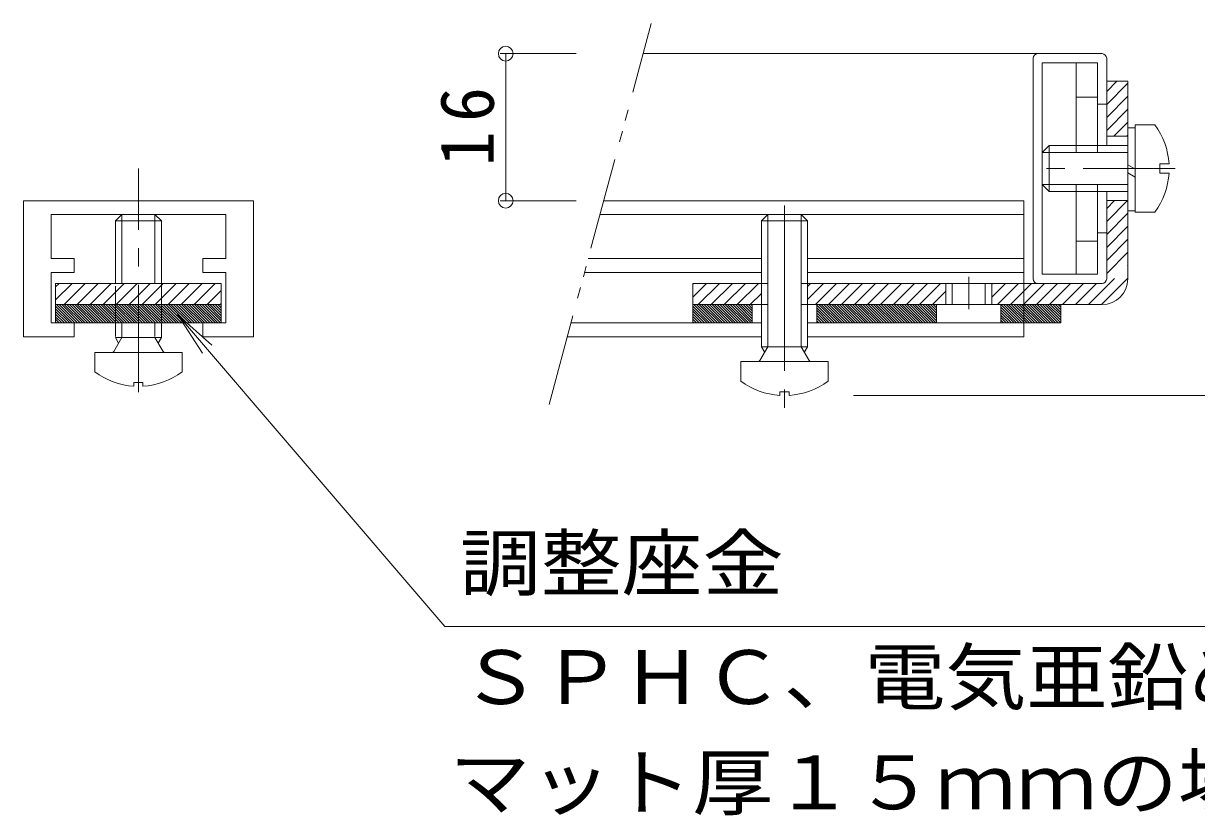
# Model space of a CAD drawing. Units: millimetres, scale not verified. Extents: x -378 to 376, y -271 to 254.
# Drawn here: x 132.2 to 259.8, y -57.6 to 28.6 of the extents above; entities that cross this region are included whole.
import ezdxf
from ezdxf.enums import TextEntityAlignment as Align

# ---------------------------------------------------------------- set-up
doc = ezdxf.new("R2010")
doc.units = ezdxf.units.MM
doc.header["$LTSCALE"] = 2
doc.header["$PDMODE"] = 32
doc.header["$PDSIZE"] = 1.6
for name, pattern in [('CHAIN1', [8, 5, -1, 1, -1]), ('CHAIN2', [12, 9, -1, 1, -1]), ('DASHED1', [1.8, 1.2, -0.6]), ('DASHED2', [3, 2, -1]), ('DASHED3', [4, 3, -1]), ('DOUBLE_CHAIN1', [8.8, 5, -1, 0.6, -0.6, 0.6, -1])]:
    doc.linetypes.add(name, pattern=pattern)
for name, color, linetype, lineweight in [('D-4', 7, 'Continuous', 9), ('D-5', 7, 'Continuous', 9), ('D-7', 7, 'Continuous', 9), ('D-E', 7, 'Continuous', 9)]:
    doc.layers.add(name, color=color, linetype=linetype, lineweight=lineweight)
doc.layers.add('F-5_F-5ﾚｲﾔ', color=2, linetype='Continuous')
doc.styles.add('ＭＳ ゴシック', font='')
doc.styles.get('ＭＳ ゴシック').set_extended_font_data('MS Gothic')

msp = doc.modelspace()

# ---------------------------------------------------------------- linework, layer by layer
at = {"layer": 'D-4'}
for p, q in [((184.045, 25.321), (192.295, 25.321)), ((184.645, 9.321), (184.645, 25.321)), ((132.215, 9.321), (132.215, -5.479)), ((184.045, 9.321), (192.295, 9.321)), ((142.215, 7.121), (142.915, 7.821)), ((142.915, 0.321), (142.915, 7.821)), ((147.215, 7.121), (146.515, 7.821)), ((146.515, 0.321), (146.515, 7.821)), ((154.215, 7.821), (154.215, 3.021)), ((147.215, 7.121), (142.215, 7.121)), ((142.215, 0.321), (142.215, 7.121)), ((147.215, 0.321), (147.215, 7.121)), ((137.715, 3.021), (135.215, 3.021)), ((137.715, 3.021), (137.715, 1.521)), ((154.215, 3.021), (151.715, 3.021)), ((151.715, 3.021), (151.715, 1.521)), ((135.215, 1.521), (135.215, -3.979)), ((137.715, 1.521), (135.215, 1.521)), ((154.215, 1.521), (151.715, 1.521)), ((154.215, 1.521), (154.215, -3.979)), ((137.715, -3.979), (135.215, -3.979)), ((137.715, -3.979), (137.715, -5.479)), ((142.215, -5.451), (142.215, -3.979)), ((142.915, -5.566), (142.915, -3.979)), ((146.515, -5.451), (146.515, -3.979)), ((147.215, -5.566), (147.215, -3.979)), ((151.715, -3.979), (151.715, -5.479)), ((154.215, -3.979), (151.715, -3.979)), ((137.715, -5.479), (132.215, -5.479)), ((142.915, -5.579), (142.037, -7.08)), ((147.215, -5.579), (142.215, -5.579)), ((142.563, -6.181), (142.215, -5.579)), ((146.515, -5.579), (147.392, -7.08)), ((146.867, -6.181), (147.215, -5.579)), ((157.215, -5.479), (151.715, -5.479)), ((139.965, -9.316), (139.965, -7.179)), ((149.465, -7.179), (139.965, -7.179)), ((149.465, -9.316), (149.465, -7.179)), ((144.219, -10.461), (145.21, -10.461)), ((144.219, -10.863), (144.219, -10.461)), ((145.21, -10.863), (145.21, -10.461)), ((289.147, -11.863), (222.462, -11.863))]:
    msp.add_line(p, q, dxfattribs=at)
at = {"layer": 'D-4', "color": 2, "linetype": 'CHAIN1'}
for p, q in [((144.715, 8.939), (144.715, 12.819)), ((144.715, -9.834), (144.715, 8.939)), ((144.715, -9.834), (144.715, -11.51))]:
    msp.add_line(p, q, dxfattribs=at)
at = {"layer": 'D-4', "color": 2}
for p, q in [((135.715, 0.321), (153.715, 0.321)), ((135.715, -3.979), (135.715, 0.321)), ((135.715, -1.979), (153.715, -1.979))]:
    msp.add_line(p, q, dxfattribs=at)
at = {"layer": 'D-4', "color": 2, "linetype": 'DASHED2'}
for p, q in [((142.215, -3.979), (142.215, 0.321)), ((147.215, 0.321), (147.215, -3.927))]:
    msp.add_line(p, q, dxfattribs=at)
at = {"layer": 'D-4', "color": 4}
msp.add_line((154.917, -5.479), (154.715, -5.479), dxfattribs=at)
at = {"layer": 'D-4'}
for points in [[(132.215, 9.321), (157.215, 9.321), (157.215, -5.479)], [(154.215, 7.821), (135.215, 7.821), (135.215, 3.021)]]:
    msp.add_lwpolyline(points, dxfattribs=at)
at = {"layer": 'D-4', "color": 2}
msp.add_lwpolyline([(135.715, -3.979), (153.715, -3.979), (153.715, 0.321)], dxfattribs=at)
for centre, start, end in [((141.865, -6.979), 270, 329.67876), ((147.565, -6.979), 210.32124, 270)]:
    msp.add_arc(centre, 0.2, start, end, dxfattribs=at)
at = {"layer": 'D-4'}
for start, end in [(233.5764, 266.44801), (273.55199, 306.4236)]:
    msp.add_arc((144.715, -2.879), 8, start, end, dxfattribs=at)
for p in [(184.645, 25.321), (184.645, 9.321)]:
    msp.add_point(p, dxfattribs=at)
at = {"layer": 'D-5'}
for p, q in [((178.017, -37.003), (148.96, -3.072)), ((148.96, -3.072), (152.68, -6.413)), ((148.96, -3.072), (151.689, -7.262)), ((178.017, -37.003), (293.644, -37.003))]:
    msp.add_line(p, q, dxfattribs=at)
at = {"layer": 'D-7', "color": 4, "linetype": 'DOUBLE_CHAIN1'}
msp.add_line((189.361, -12.86), (200.472, 28.609), dxfattribs=at)
at = {"layer": 'D-7'}
for p, q in [((199.591, 25.321), (249.485, 25.321)), ((241.985, 0.821), (241.985, 24.821)), ((242.985, 24.321), (242.985, 1.321)), ((242.985, 24.321), (248.985, 24.321)), ((246.685, 24.321), (246.685, 14.58)), ((248.985, 24.321), (248.985, 14.58)), ((249.985, 24.821), (249.985, 15.33)), ((252.285, 22.321), (249.985, 22.321)), ((252.285, 0.821), (252.285, 22.321)), ((248.985, 20.595), (246.685, 20.595)), ((248.985, 19.821), (249.985, 19.821)), ((252.285, 17.258), (253.082, 17.258)), ((242.985, 14.58), (243.735, 15.33)), ((243.735, 15.33), (243.735, 10.33)), ((243.735, 15.33), (252.285, 15.33)), ((252.285, 16.33), (250.008, 16.33)), ((242.985, 14.58), (252.285, 14.58)), ((252.285, 13.228), (253.055, 12.783)), ((252.285, 12.348), (253.082, 11.888)), ((242.985, 11.08), (252.285, 11.08)), ((242.985, 11.08), (243.735, 10.33)), ((243.735, 10.33), (252.285, 10.33)), ((246.685, 11.08), (246.685, 1.321)), ((248.985, 11.08), (248.985, 1.321)), ((249.985, 0.821), (249.985, 10.33)), ((195.304, 9.321), (240.985, 9.321)), ((240.985, 0.357), (240.985, 9.321)), ((252.285, 9.33), (250.008, 9.33)), ((194.902, 7.821), (240.985, 7.821)), ((252.285, 8.226), (253.082, 8.226)), ((248.985, 5.821), (249.985, 5.821)), ((246.685, 4.928), (248.985, 4.928)), ((193.616, 3.021), (212.455, 3.021)), ((217.455, 3.021), (232.485, 3.021)), ((232.485, 3.021), (237.485, 3.021)), ((237.485, 3.021), (240.985, 3.021)), ((193.214, 1.521), (212.455, 1.521)), ((217.455, 1.521), (232.485, 1.521)), ((232.485, 1.521), (237.465, 1.521)), ((237.485, 1.521), (240.985, 1.521)), ((242.985, 1.321), (248.985, 1.321)), ((204.985, 0.321), (204.985, -3.988)), ((213.155, 0.321), (204.985, 0.321)), ((233.185, 0.321), (216.755, 0.321)), ((233.185, -1.979), (233.185, 0.321)), ((233.185, 0.321), (249.485, 0.321)), ((236.785, -1.979), (236.785, 0.321)), ((213.155, -1.979), (204.985, -1.979)), ((211.455, -1.979), (211.455, -3.903)), ((233.185, -1.979), (216.755, -1.979)), ((218.455, -3.903), (218.455, -1.979)), ((231.485, -3.979), (231.485, -1.979)), ((249.485, -1.979), (233.185, -1.979)), ((238.485, -3.979), (238.485, -1.979)), ((240.985, -5.479), (240.985, -1.955)), ((244.985, -1.979), (244.985, -3.979)), ((191.757, -3.979), (212.369, -3.979)), ((191.338, -5.479), (212.455, -5.479)), ((217.455, -5.479), (232.485, -5.479)), ((232.485, -5.479), (237.485, -5.479)), ((237.485, -5.479), (240.985, -5.479)), ((219.705, -8.179), (210.205, -8.179))]:
    msp.add_line(p, q, dxfattribs=at)
at = {"layer": 'D-7', "color": 2}
for p, q in [((255.219, 17.58), (253.082, 17.58)), ((253.082, 8.079), (253.082, 17.58)), ((255.782, 13.329), (255.782, 12.33)), ((256.766, 13.329), (255.782, 13.329)), ((256.766, 12.33), (255.782, 12.33)), ((212.455, 7.121), (213.155, 7.821)), ((213.155, -6.579), (213.155, 7.821)), ((217.455, 7.121), (216.755, 7.821)), ((216.755, -6.579), (216.755, 7.821)), ((255.219, 8.079), (253.082, 8.079)), ((212.455, 7.121), (217.455, 7.121)), ((212.455, -6.579), (212.455, 7.121)), ((217.455, -6.579), (217.455, 7.121)), ((213.155, -6.579), (212.278, -8.08)), ((217.455, -6.579), (212.455, -6.579)), ((212.803, -7.181), (212.455, -6.579)), ((216.755, -6.579), (217.633, -8.08)), ((217.107, -7.181), (217.455, -6.579)), ((210.205, -10.316), (210.205, -8.179)), ((219.705, -8.179), (210.205, -8.179)), ((219.705, -10.316), (219.705, -8.179)), ((214.46, -11.461), (215.451, -11.461)), ((214.46, -11.863), (214.46, -11.461)), ((215.451, -11.863), (215.451, -11.461))]:
    msp.add_line(p, q, dxfattribs=at)
at = {"layer": 'D-7', "color": 2, "linetype": 'CHAIN1'}
msp.add_line((257.441, 12.83), (242.378, 12.83), dxfattribs=at)
at = {"layer": 'D-7', "color": 3, "linetype": 'CHAIN2'}
for p, q in [((214.955, 8.792), (214.955, -13.566)), ((234.985, 1.037), (234.985, -2.487))]:
    msp.add_line(p, q, dxfattribs=at)
at = {"layer": 'D-7', "color": 3}
for p, q in [((232.485, -1.979), (232.485, 0.321)), ((237.485, -1.979), (237.485, 0.321))]:
    msp.add_line(p, q, dxfattribs=at)
at = {"layer": 'D-7', "color": 4, "linetype": 'DASHED2'}
msp.add_line((240.985, -1.955), (240.985, 0.357), dxfattribs=at)
at = {"layer": 'D-7'}
msp.add_lwpolyline([(217.455, -3.979), (232.485, -3.979), (244.985, -3.979)], dxfattribs=at)
for centre, radius, start, end in [((242.485, 24.821), 0.5, 90, 180), ((249.485, 24.821), 0.5, 0, 90), ((242.485, 0.821), 0.5, 180, 270), ((249.485, 0.821), 0.5, 270, 0), ((249.485, 0.821), 2.8, 270, 0)]:
    msp.add_arc(centre, radius, start, end, dxfattribs=at)
at = {"layer": 'D-7', "color": 2}
for centre, radius, start, end in [((248.782, 12.83), 8, 3.58315, 36.42371), ((248.782, 12.83), 8, 323.57629, 356.41685), ((212.105, -7.979), 0.2, 270, 329.67876), ((217.805, -7.979), 0.2, 210.32124, 270), ((214.955, -3.879), 8, 233.5764, 266.44801), ((214.955, -3.879), 8, 273.55199, 306.4236)]:
    msp.add_arc(centre, radius, start, end, dxfattribs=at)
at = {"layer": 'D-E', "linetype": 'DASHED2'}
for p, q in [((249.985, 21.208), (251.098, 22.321)), ((249.985, 19.794), (252.285, 22.094)), ((249.985, 18.38), (252.285, 20.68)), ((249.985, 16.966), (252.285, 19.266)), ((250.763, 16.33), (252.285, 17.852)), ((252.177, 16.33), (252.285, 16.437)), ((249.985, 8.481), (250.834, 9.33)), ((249.985, 7.066), (252.248, 9.33)), ((249.985, 5.652), (252.285, 7.952)), ((249.985, 4.238), (252.285, 6.538)), ((249.985, 2.824), (252.285, 5.124)), ((249.985, 1.409), (252.285, 3.709)), ((248.011, -1.979), (252.285, 2.295)), ((204.985, -1.164), (206.47, 0.321)), ((204.985, 0.25), (205.056, 0.321)), ((205.584, -1.979), (207.884, 0.321)), ((206.999, -1.979), (209.299, 0.321)), ((208.413, -1.979), (210.713, 0.321)), ((209.827, -1.979), (212.127, 0.321)), ((217.455, -1.421), (219.198, 0.321)), ((217.455, -0.007), (217.784, 0.321)), ((218.312, -1.979), (220.612, 0.321)), ((219.727, -1.979), (222.027, 0.321)), ((221.141, -1.979), (223.441, 0.321)), ((222.555, -1.979), (224.855, 0.321)), ((223.969, -1.979), (226.269, 0.321)), ((225.383, -1.979), (227.683, 0.321)), ((226.798, -1.979), (229.098, 0.321)), ((228.212, -1.979), (230.512, 0.321)), ((229.626, -1.979), (231.926, 0.321)), ((237.485, -1.191), (238.997, 0.321)), ((238.111, -1.979), (240.411, 0.321)), ((239.526, -1.979), (241.826, 0.321)), ((240.94, -1.979), (243.24, 0.321)), ((242.354, -1.979), (244.654, 0.321)), ((243.768, -1.979), (246.068, 0.321)), ((245.182, -1.979), (247.482, 0.321)), ((246.597, -1.979), (248.897, 0.321)), ((249.425, -1.979), (252.285, 0.881)), ((211.241, -1.979), (212.455, -0.765)), ((231.04, -1.979), (232.485, -0.534)), ((232.455, -1.979), (232.485, -1.948))]:
    msp.add_line(p, q, dxfattribs=at)
at = {"layer": 'D-E', "color": 2, "linetype": 'DASHED3'}
for p, q in [((135.715, -1.481), (137.518, 0.321)), ((135.715, -0.067), (136.103, 0.321)), ((136.632, -1.979), (138.932, 0.321)), ((138.046, -1.979), (140.346, 0.321)), ((139.46, -1.979), (141.76, 0.321)), ((140.874, -1.979), (143.174, 0.321)), ((142.289, -1.979), (144.589, 0.321)), ((143.703, -1.979), (146.003, 0.321)), ((145.117, -1.979), (147.417, 0.321)), ((146.531, -1.979), (148.831, 0.321)), ((147.945, -1.979), (150.245, 0.321)), ((149.36, -1.979), (151.66, 0.321)), ((150.774, -1.979), (153.074, 0.321)), ((152.188, -1.979), (153.715, -0.452)), ((153.602, -1.979), (153.715, -1.866))]:
    msp.add_line(p, q, dxfattribs=at)
at = {"layer": 'D-E', "linetype": 'DASHED1'}
msp.add_line((237.485, 0.223), (237.583, 0.321), dxfattribs=at)
at = {"layer": 'D-E', "color": 2}
for p, q in [((135.715, -2.171), (137.522, -3.979)), ((135.715, -2.454), (137.239, -3.979)), ((135.805, -1.979), (137.805, -3.979)), ((136.088, -1.979), (138.088, -3.979)), ((136.371, -1.979), (138.371, -3.979)), ((136.654, -1.979), (138.654, -3.979)), ((136.936, -1.979), (138.936, -3.979)), ((137.219, -1.979), (139.219, -3.979)), ((137.502, -1.979), (139.502, -3.979)), ((137.785, -1.979), (139.785, -3.979)), ((138.068, -1.979), (140.068, -3.979)), ((138.351, -1.979), (140.351, -3.979)), ((138.633, -1.979), (140.633, -3.979)), ((138.916, -1.979), (140.916, -3.979)), ((139.199, -1.979), (141.199, -3.979)), ((139.482, -1.979), (141.482, -3.979)), ((139.765, -1.979), (141.765, -3.979)), ((140.048, -1.979), (142.048, -3.979)), ((140.331, -1.979), (142.331, -3.979)), ((140.613, -1.979), (142.613, -3.979)), ((140.896, -1.979), (142.896, -3.979)), ((141.179, -1.979), (143.179, -3.979)), ((141.462, -1.979), (143.462, -3.979)), ((141.745, -1.979), (143.745, -3.979)), ((142.028, -1.979), (144.028, -3.979)), ((142.31, -1.979), (144.31, -3.979)), ((142.593, -1.979), (144.593, -3.979)), ((142.876, -1.979), (144.876, -3.979)), ((143.159, -1.979), (145.159, -3.979)), ((143.442, -1.979), (145.442, -3.979)), ((143.725, -1.979), (145.725, -3.979)), ((144.007, -1.979), (146.007, -3.979)), ((144.29, -1.979), (146.29, -3.979)), ((144.573, -1.979), (146.573, -3.979)), ((144.856, -1.979), (146.856, -3.979)), ((145.139, -1.979), (147.139, -3.979)), ((145.422, -1.979), (147.422, -3.979)), ((145.705, -1.979), (147.705, -3.979)), ((145.987, -1.979), (147.987, -3.979)), ((146.27, -1.979), (148.27, -3.979)), ((146.553, -1.979), (148.553, -3.979)), ((146.836, -1.979), (148.836, -3.979)), ((147.119, -1.979), (149.119, -3.979)), ((147.402, -1.979), (149.402, -3.979)), ((147.684, -1.979), (149.684, -3.979)), ((147.967, -1.979), (149.967, -3.979)), ((148.25, -1.979), (150.25, -3.979)), ((148.533, -1.979), (150.533, -3.979)), ((148.816, -1.979), (150.816, -3.979)), ((149.099, -1.979), (151.099, -3.979)), ((149.381, -1.979), (151.381, -3.979)), ((149.664, -1.979), (151.664, -3.979)), ((149.947, -1.979), (151.947, -3.979)), ((150.23, -1.979), (152.23, -3.979)), ((150.513, -1.979), (152.513, -3.979)), ((150.796, -1.979), (152.796, -3.979)), ((151.079, -1.979), (153.079, -3.979)), ((151.361, -1.979), (153.361, -3.979)), ((151.644, -1.979), (153.644, -3.979)), ((151.927, -1.979), (153.715, -3.766)), ((152.21, -1.979), (153.715, -3.483)), ((152.493, -1.979), (153.715, -3.2)), ((152.776, -1.979), (153.715, -2.918)), ((153.058, -1.979), (153.715, -2.635)), ((153.341, -1.979), (153.715, -2.352)), ((153.624, -1.979), (153.715, -2.069)), ((135.715, -2.737), (136.957, -3.979)), ((135.715, -3.02), (136.674, -3.979)), ((135.715, -3.302), (136.391, -3.979)), ((135.715, -3.585), (136.108, -3.979)), ((135.715, -3.868), (135.825, -3.979))]:
    msp.add_line(p, q, dxfattribs=at)
at = {"layer": 'D-E'}
for p, q in [((204.985, -2.146), (206.817, -3.979)), ((204.985, -2.429), (206.534, -3.979)), ((205.1, -1.979), (207.1, -3.979)), ((205.383, -1.979), (207.383, -3.979)), ((205.665, -1.979), (207.665, -3.979)), ((205.948, -1.979), (207.948, -3.979)), ((206.231, -1.979), (208.231, -3.979)), ((206.514, -1.979), (208.514, -3.979)), ((206.797, -1.979), (208.797, -3.979)), ((207.08, -1.979), (209.08, -3.979)), ((207.363, -1.979), (209.363, -3.979)), ((207.645, -1.979), (209.645, -3.979)), ((207.928, -1.979), (209.928, -3.979)), ((208.211, -1.979), (210.211, -3.979)), ((208.494, -1.979), (210.494, -3.979)), ((208.777, -1.979), (210.777, -3.979)), ((209.06, -1.979), (211.06, -3.979)), ((209.342, -1.979), (211.342, -3.979)), ((209.625, -1.979), (211.455, -3.809)), ((209.908, -1.979), (211.455, -3.526)), ((210.191, -1.979), (211.455, -3.243)), ((210.474, -1.979), (211.455, -2.96)), ((210.757, -1.979), (211.455, -2.677)), ((211.04, -1.979), (211.455, -2.394)), ((211.322, -1.979), (211.455, -2.111)), ((218.455, -2.04), (220.393, -3.979)), ((218.455, -2.323), (220.111, -3.979)), ((218.676, -1.979), (220.676, -3.979)), ((218.959, -1.979), (220.959, -3.979)), ((219.242, -1.979), (221.242, -3.979)), ((219.525, -1.979), (221.525, -3.979)), ((219.808, -1.979), (221.808, -3.979)), ((220.09, -1.979), (222.09, -3.979)), ((220.373, -1.979), (222.373, -3.979)), ((220.656, -1.979), (222.656, -3.979)), ((220.939, -1.979), (222.939, -3.979)), ((221.222, -1.979), (223.222, -3.979)), ((221.505, -1.979), (223.505, -3.979)), ((221.788, -1.979), (223.788, -3.979)), ((222.07, -1.979), (224.07, -3.979)), ((222.353, -1.979), (224.353, -3.979)), ((222.636, -1.979), (224.636, -3.979)), ((222.919, -1.979), (224.919, -3.979)), ((223.202, -1.979), (225.202, -3.979)), ((223.485, -1.979), (225.485, -3.979)), ((223.767, -1.979), (225.767, -3.979)), ((224.05, -1.979), (226.05, -3.979)), ((224.333, -1.979), (226.333, -3.979)), ((224.616, -1.979), (226.616, -3.979)), ((224.899, -1.979), (226.899, -3.979)), ((225.182, -1.979), (227.182, -3.979)), ((225.464, -1.979), (227.464, -3.979)), ((225.747, -1.979), (227.747, -3.979)), ((226.03, -1.979), (228.03, -3.979)), ((226.313, -1.979), (228.313, -3.979)), ((226.596, -1.979), (228.596, -3.979)), ((226.879, -1.979), (228.879, -3.979)), ((227.162, -1.979), (229.162, -3.979)), ((227.444, -1.979), (229.444, -3.979)), ((227.727, -1.979), (229.727, -3.979)), ((228.01, -1.979), (230.01, -3.979)), ((228.293, -1.979), (230.293, -3.979)), ((228.576, -1.979), (230.576, -3.979)), ((228.859, -1.979), (230.859, -3.979)), ((229.141, -1.979), (231.141, -3.979)), ((229.424, -1.979), (231.424, -3.979)), ((229.707, -1.979), (231.485, -3.756)), ((229.99, -1.979), (231.485, -3.473)), ((230.273, -1.979), (231.485, -3.19)), ((230.556, -1.979), (231.485, -2.908)), ((230.838, -1.979), (231.485, -2.625)), ((231.121, -1.979), (231.485, -2.342)), ((231.404, -1.979), (231.485, -2.059)), ((238.485, -1.988), (240.475, -3.979)), ((238.485, -2.271), (240.192, -3.979)), ((238.758, -1.979), (240.758, -3.979)), ((239.041, -1.979), (241.041, -3.979)), ((239.324, -1.979), (241.324, -3.979)), ((239.607, -1.979), (241.607, -3.979)), ((239.889, -1.979), (241.889, -3.979)), ((240.172, -1.979), (242.172, -3.979)), ((240.455, -1.979), (242.455, -3.979)), ((240.738, -1.979), (242.738, -3.979)), ((241.021, -1.979), (243.021, -3.979)), ((241.304, -1.979), (243.304, -3.979)), ((241.587, -1.979), (243.587, -3.979)), ((241.869, -1.979), (243.869, -3.979)), ((242.152, -1.979), (244.152, -3.979)), ((242.435, -1.979), (244.435, -3.979)), ((242.718, -1.979), (244.718, -3.979)), ((243.001, -1.979), (244.985, -3.963)), ((243.284, -1.979), (244.985, -3.68)), ((243.566, -1.979), (244.985, -3.397)), ((243.849, -1.979), (244.985, -3.114)), ((244.132, -1.979), (244.985, -2.831)), ((244.415, -1.979), (244.985, -2.548)), ((244.698, -1.979), (244.985, -2.265)), ((244.981, -1.979), (244.985, -1.983)), ((204.985, -2.712), (206.251, -3.979)), ((204.985, -2.995), (205.968, -3.979)), ((204.985, -3.278), (205.686, -3.979)), ((204.985, -3.56), (205.403, -3.979)), ((218.455, -2.606), (219.828, -3.979)), ((218.455, -2.889), (219.545, -3.979)), ((218.455, -3.172), (219.262, -3.979)), ((218.455, -3.455), (218.979, -3.979)), ((218.455, -3.737), (218.696, -3.979)), ((238.485, -2.554), (239.91, -3.979)), ((238.485, -2.837), (239.627, -3.979)), ((238.485, -3.119), (239.344, -3.979)), ((238.485, -3.402), (239.061, -3.979)), ((238.485, -3.685), (238.778, -3.979)), ((204.985, -3.843), (205.12, -3.979)), ((238.485, -3.968), (238.495, -3.979))]:
    msp.add_line(p, q, dxfattribs=at)

# ---------------------------------------------------------------- texts
at = {"layer": 'D-4', "color": 2, "insert": (183.445, 13.071), "char_height": 5.865, "attachment_point": 7, "rotation": 90, "style": 'ＭＳ ゴシック'}
msp.add_mtext('\\T1.27;\\W0.95;16', dxfattribs=at)
at = {"layer": 'F-5_F-5ﾚｲﾔ', "style": 'ＭＳ ゴシック', "width": 1.1}
for s, p in [('調整座金', (179.656, -34.801)), ('ＳＰＨＣ、電気亜鉛めっき', (179.656, -47.206)), ('マット厚１５ｍｍの場合のみ使用します。', (178.532, -58.661))]:
    msp.add_text(s, height=5.865, dxfattribs=at).set_placement(p, align=Align.BOTTOM_LEFT)

doc.saveas('drawing.dxf')
